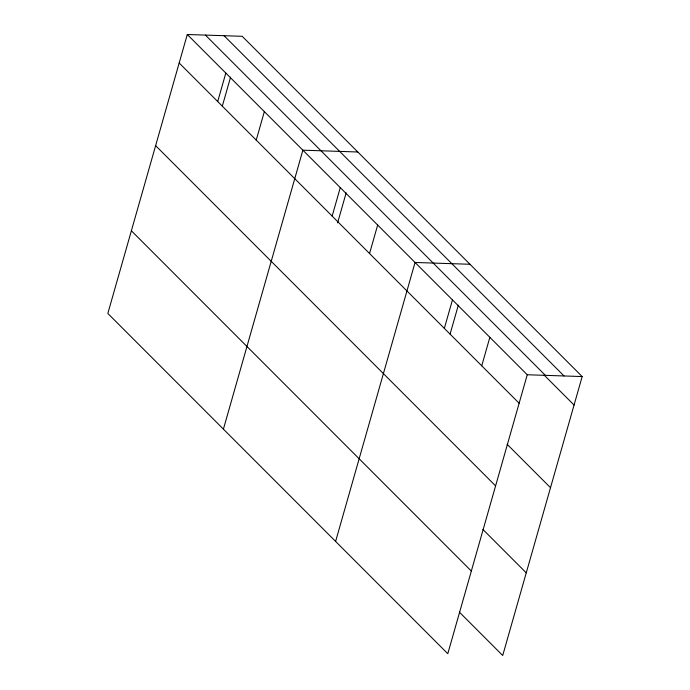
<?xml version="1.0" encoding="UTF-8"?>
<svg xmlns="http://www.w3.org/2000/svg" width="690" height="690" viewBox="0 0 690 690"><rect width="100%" height="100%" fill="white"/><g stroke="black" fill="none" stroke-linecap="round" stroke-linejoin="round"><path stroke-width="1.03" d="M187.292 34.5L107.83 313.441L447.793 653.697L527.246 374.756L187.292 34.5L242.207 36.303L582.17 376.559L502.708 655.5L459.333 612.082M217.704 101.542L225.82 73.062M222.327 106.105L230.564 77.177M256.231 140.105L264.348 111.625M223.413 429.128L302.876 150.187L357.8 151.99M332.157 216.091L340.274 187.611M337.617 222.827L346.156 192.864M369.555 253.523L377.663 225.044M335.607 541.417L415.061 262.467L469.985 264.27M444.343 328.38L452.459 299.9M450.096 334.081L458.341 305.153M481.741 365.804L489.857 337.324M527.246 374.756L582.17 376.559M224.086 35.708L564.049 375.964M205.413 35.095L545.376 375.351M544.143 375.093L574.054 405.039M179.176 62.98L519.139 403.236M507.133 444.274L550.516 487.692M155.63 145.633L495.593 485.889M482.879 529.428L526.254 572.847M131.376 230.788L471.33 571.044"/></g></svg>
